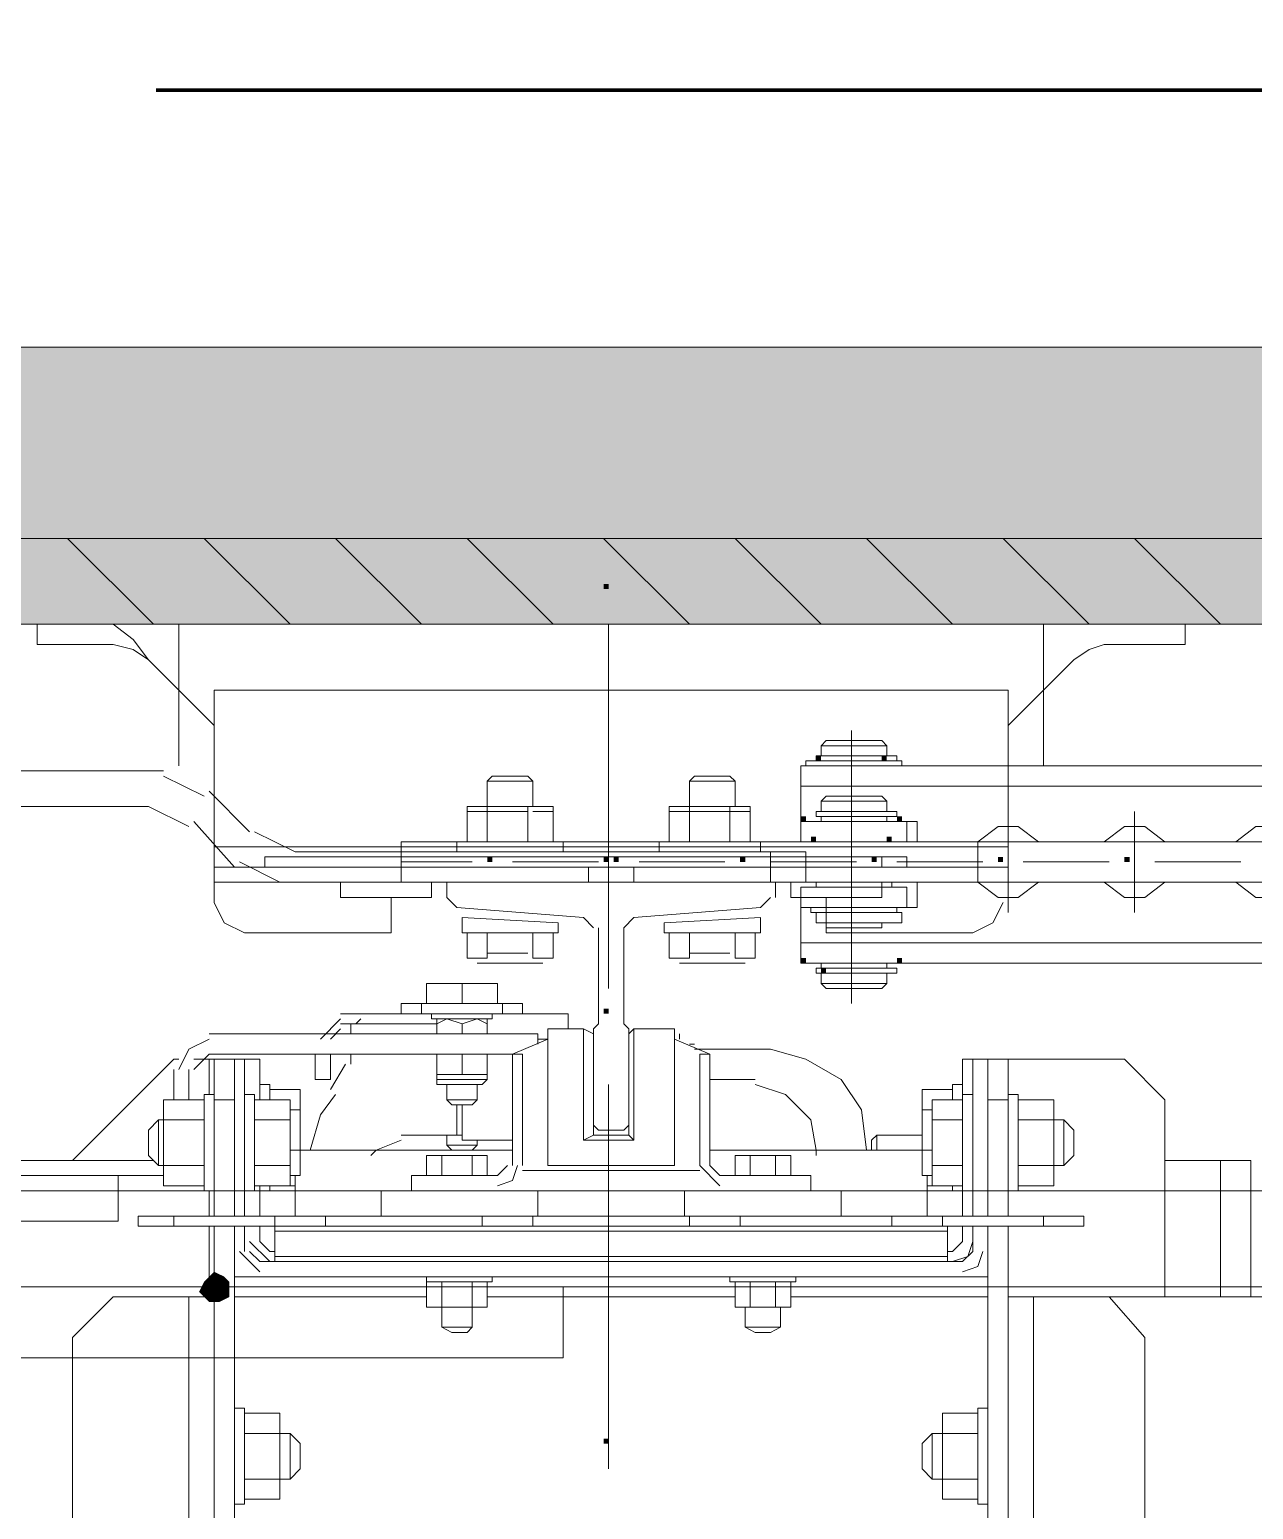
# Model space of a CAD drawing. Header units: metres. Extents: x -223175 to -223082, y -66 to 73.
# Drawn here: x -223169.56 to -223169.2507, y 33.6865 to 34.0604 of the extents above; entities that cross this region are included whole.
import ezdxf

# ---------------------------------------------------------------- set-up
doc = ezdxf.new("R2010")
doc.units = ezdxf.units.M
doc.header["$MEASUREMENT"] = 0
doc.linetypes.add('Strichlinie', pattern=[0.564444, 0.282222, -0.282222])
for name, color, linetype in [('cs-brandschutz.cs', 7, 'Continuous'), ('cs-lift.cs', 7, 'Continuous'), ('cs-wand tr.cs', 7, 'Continuous')]:
    doc.layers.add(name, color=color, linetype=linetype)

# ---------------------------------------------------------------- blocks, each defined once
blk = doc.blocks.new('Wand_252', base_point=(-14435.94126, 223168.30886))
at = {"layer": 'cs-wand tr.cs', "linetype": 'Continuous', "lineweight": 0, "true_color": 0x83bf46}
blk.add_hatch(color=83, dxfattribs=at).paths.add_polyline_path([(-14435.87126, 223168.50886), (-14435.87126, 223170.58781), (-14435.94126, 223170.51781), (-14435.94126, 223168.50886)])
at = {"layer": 'cs-wand tr.cs', "color": 7, "linetype": 'Continuous', "lineweight": 13}
blk.add_line((-14435.87126, 223170.58781), (-14435.87126, 223168.50886), dxfattribs=at)
at = {"layer": 'cs-wand tr.cs', "color": 7, "linetype": 'Continuous', "lineweight": 13, "flags": 128}
blk.add_lwpolyline([(-14435.94126, 223170.51781), (-14435.94126, 223168.50886)], dxfattribs=at)

msp = doc.modelspace()

# ---------------------------------------------------------------- hatches: boundary and pattern name
at = {"layer": 'cs-lift.cs', "linetype": 'Continuous', "lineweight": 0, "true_color": 0x000000}
for points in [[(-223169.41365, 33.91909), (-223169.41365, 33.92037), (-223169.41493, 33.92037), (-223169.41493, 33.91909)], [(-223169.35998, 33.87565), (-223169.35998, 33.87692), (-223169.36126, 33.87692), (-223169.36126, 33.87565)], [(-223169.34336, 33.87565), (-223169.34336, 33.87692), (-223169.34464, 33.87692), (-223169.34464, 33.87565)], [(-223169.36382, 33.86031), (-223169.36382, 33.86159), (-223169.36509, 33.86159), (-223169.36509, 33.86031)], [(-223169.33953, 33.86031), (-223169.33953, 33.86159), (-223169.34081, 33.86159), (-223169.34081, 33.86031)], [(-223169.36125, 33.85519), (-223169.36125, 33.85647), (-223169.36253, 33.85647), (-223169.36253, 33.85519)], [(-223169.34209, 33.85519), (-223169.34209, 33.85647), (-223169.34336, 33.85647), (-223169.34336, 33.85519)], [(-223169.44305, 33.85009), (-223169.44305, 33.85137), (-223169.44433, 33.85137), (-223169.44433, 33.85009)], [(-223169.41365, 33.85009), (-223169.41365, 33.85137), (-223169.41493, 33.85137), (-223169.41493, 33.85009)], [(-223169.4111, 33.85009), (-223169.4111, 33.85137), (-223169.41238, 33.85137), (-223169.41238, 33.85009)], [(-223169.37915, 33.85009), (-223169.37915, 33.85137), (-223169.38043, 33.85137), (-223169.38043, 33.85009)], [(-223169.34592, 33.85009), (-223169.34592, 33.85137), (-223169.3472, 33.85137), (-223169.3472, 33.85009)], [(-223169.31397, 33.85009), (-223169.31397, 33.85137), (-223169.31525, 33.85137), (-223169.31525, 33.85009)], [(-223169.28202, 33.85009), (-223169.28202, 33.85137), (-223169.2833, 33.85137), (-223169.2833, 33.85009)], [(-223169.36382, 33.82453), (-223169.36382, 33.82581), (-223169.36509, 33.82581), (-223169.36509, 33.82453)], [(-223169.33953, 33.82453), (-223169.33953, 33.82581), (-223169.34081, 33.82581), (-223169.34081, 33.82453)], [(-223169.3587, 33.82197), (-223169.3587, 33.82325), (-223169.35998, 33.82325), (-223169.35998, 33.82197)], [(-223169.41365, 33.81175), (-223169.41365, 33.81303), (-223169.41493, 33.81303), (-223169.41493, 33.81175)], [(-223169.51334, 33.74657), (-223169.51589, 33.74401), (-223169.51334, 33.74273)], [(-223169.51078, 33.7453), (-223169.51334, 33.74657), (-223169.51334, 33.74273)], [(-223169.5095, 33.74401), (-223169.51078, 33.7453), (-223169.51334, 33.74273)], [(-223169.51589, 33.74401), (-223169.51717, 33.74146), (-223169.51334, 33.74273)], [(-223169.51717, 33.74146), (-223169.51461, 33.73891), (-223169.51334, 33.74273)], [(-223169.51461, 33.73891), (-223169.51205, 33.73891), (-223169.51334, 33.74273)], [(-223169.5095, 33.74018), (-223169.5095, 33.74401), (-223169.51334, 33.74273)], [(-223169.51205, 33.73891), (-223169.5095, 33.74018), (-223169.51334, 33.74273)], [(-223169.41365, 33.70312), (-223169.41365, 33.7044), (-223169.41493, 33.7044), (-223169.41493, 33.70312)]]:
    msp.add_hatch(color=18, dxfattribs=at).paths.add_polyline_path(points)

# ---------------------------------------------------------------- linework, layer by layer
at = {"layer": 'cs-brandschutz.cs', "color": 242, "linetype": 'Strichlinie', "lineweight": 70, "true_color": 0xcc0033, "flags": 128}
msp.add_lwpolyline([(-223161.72501, 32.30826), (-223161.72501, 37.31855), (-223167.37208, 37.31855), (-223167.37208, 34.04515), (-223170.65281, 34.04515), (-223170.65281, 32.17515), (-223166.83187, 32.17515), (-223166.83187, 32.76031), (-223163.50265, 32.75921), (-223163.50265, 32.30826)], close=True, dxfattribs=at)
at = {"layer": 'cs-lift.cs', "color": 7, "linetype": 'Continuous', "lineweight": 0, "flags": 128}
for points in [[(-223169.0456, 33.91015), (-223169.0456, 33.93187), (-223170.34528, 33.93187), (-223170.34528, 33.91015)], [(-223169.28075, 33.83731), (-223169.28075, 33.86287)], [(-223169.36382, 33.86031), (-223169.33953, 33.86031)], [(-223169.33953, 33.82453), (-223169.36382, 33.82453)], [(-223169.46094, 33.81175), (-223169.46094, 33.8143), (-223169.46605, 33.8143), (-223169.46605, 33.81175)], [(-223169.44432, 33.79641), (-223169.4571, 33.79641)], [(-223169.52356, 33.75808), (-223169.52356, 33.76063), (-223169.53251, 33.76063), (-223169.53251, 33.75808)], [(-223169.29353, 33.75808), (-223169.29353, 33.76063), (-223169.30375, 33.76063), (-223169.30375, 33.75808)], [(-223169.51334, 33.72484), (-223169.60024, 33.72484), (-223169.60024, 33.74273), (-223169.42515, 33.74273), (-223169.42515, 33.72484)]]:
    msp.add_lwpolyline(points, close=True, dxfattribs=at)
for points in [[(-223169.52867, 33.91015), (-223169.55039, 33.93187)], [(-223169.49417, 33.91015), (-223169.51589, 33.93187)], [(-223169.46094, 33.91015), (-223169.48266, 33.93187)], [(-223169.42771, 33.91015), (-223169.44944, 33.93187)], [(-223169.3932, 33.91015), (-223169.41493, 33.93187)], [(-223169.35998, 33.91015), (-223169.3817, 33.93187)], [(-223169.32675, 33.91015), (-223169.34848, 33.93187)], [(-223169.29225, 33.91015), (-223169.31397, 33.93187)], [(-223169.25902, 33.91015), (-223169.28075, 33.93187)], [(-223169.3127, 33.91015), (-223169.55807, 33.91015)], [(-223169.55807, 33.91015), (-223169.55807, 33.90504)], [(-223169.52995, 33.90121), (-223169.53378, 33.90631), (-223169.5389, 33.91015)], [(-223169.52228, 33.87436), (-223169.52228, 33.91015)], [(-223169.51334, 33.91015), (-223169.3127, 33.91015)], [(-223169.41365, 33.84497), (-223169.41365, 33.91015)], [(-223169.3127, 33.91015), (-223169.26797, 33.91015)], [(-223169.30375, 33.87436), (-223169.30375, 33.91015)], [(-223169.26797, 33.91015), (-223169.26797, 33.90504)], [(-223169.55807, 33.90504), (-223169.5389, 33.90504)], [(-223169.52995, 33.90121), (-223169.53378, 33.90376), (-223169.5389, 33.90504)], [(-223169.29608, 33.90121), (-223169.29225, 33.90376), (-223169.28841, 33.90504)], [(-223169.28841, 33.90504), (-223169.26797, 33.90504)], [(-223169.52995, 33.90121), (-223169.51334, 33.88459)], [(-223169.41365, 33.82964), (-223169.41365, 33.90121)], [(-223169.29608, 33.90121), (-223169.3127, 33.88459)], [(-223169.51334, 33.89353), (-223169.51334, 33.83986)], [(-223169.3127, 33.89353), (-223169.51334, 33.89353)], [(-223169.3127, 33.83986), (-223169.3127, 33.89353)], [(-223169.41365, 33.88075), (-223169.41365, 33.85519)], [(-223169.35998, 33.87692), (-223169.35998, 33.87948), (-223169.3587, 33.88075)], [(-223169.34465, 33.88075), (-223169.3587, 33.88075)], [(-223169.35231, 33.88331), (-223169.35231, 33.8143)], [(-223169.34336, 33.87692), (-223169.34336, 33.87948), (-223169.34465, 33.88075)], [(-223169.36125, 33.87692), (-223169.34081, 33.87692)], [(-223169.36125, 33.87692), (-223169.36125, 33.87565)], [(-223169.35998, 33.87948), (-223169.34336, 33.87948)], [(-223169.35998, 33.87692), (-223169.3587, 33.87692)], [(-223169.3587, 33.87692), (-223169.34465, 33.87692)], [(-223169.34336, 33.87692), (-223169.34465, 33.87692)], [(-223169.34081, 33.87692), (-223169.34081, 33.87565)], [(-223169.79832, 33.87309), (-223169.52612, 33.87309)], [(-223169.09544, 33.87436), (-223169.36509, 33.87436)], [(-223169.36509, 33.86031), (-223169.36509, 33.87436)], [(-223169.36382, 33.87565), (-223169.33953, 33.87565)], [(-223169.36382, 33.87436), (-223169.36382, 33.87565)], [(-223169.33953, 33.87436), (-223169.36382, 33.87436)], [(-223169.36125, 33.87565), (-223169.34081, 33.87565)], [(-223169.35998, 33.87565), (-223169.34336, 33.87565)], [(-223169.33953, 33.87565), (-223169.33953, 33.87436)], [(-223169.51589, 33.8667), (-223169.52612, 33.87181)], [(-223169.44432, 33.86414), (-223169.44432, 33.87053), (-223169.44305, 33.87181)], [(-223169.44432, 33.87053), (-223169.43282, 33.87053)], [(-223169.44305, 33.87181), (-223169.4341, 33.87181)], [(-223169.43282, 33.86414), (-223169.43282, 33.87053), (-223169.4341, 33.87181)], [(-223169.3932, 33.86414), (-223169.3932, 33.87053), (-223169.39193, 33.87181)], [(-223169.3817, 33.87053), (-223169.3932, 33.87053)], [(-223169.38299, 33.87181), (-223169.39193, 33.87181)], [(-223169.3817, 33.86414), (-223169.3817, 33.87053), (-223169.38299, 33.87181)], [(-223169.09544, 33.86926), (-223169.36509, 33.86926)], [(-223169.51461, 33.86797), (-223169.50439, 33.85775)], [(-223169.3587, 33.8667), (-223169.35998, 33.86542), (-223169.35998, 33.86287)], [(-223169.35998, 33.86542), (-223169.34336, 33.86542)], [(-223169.34465, 33.8667), (-223169.3587, 33.8667)], [(-223169.34465, 33.8667), (-223169.34336, 33.86542), (-223169.34336, 33.86287)], [(-223169.79832, 33.86414), (-223169.52995, 33.86414)], [(-223169.51973, 33.85903), (-223169.52995, 33.86414)], [(-223169.44944, 33.86414), (-223169.44944, 33.85519)], [(-223169.44816, 33.86414), (-223169.44944, 33.86414)], [(-223169.44432, 33.86287), (-223169.44944, 33.86287)], [(-223169.44816, 33.86414), (-223169.42899, 33.86414)], [(-223169.44432, 33.86414), (-223169.44432, 33.85519)], [(-223169.4341, 33.86287), (-223169.44432, 33.86287)], [(-223169.4341, 33.86414), (-223169.4341, 33.85519)], [(-223169.42771, 33.86287), (-223169.43282, 33.86287)], [(-223169.42899, 33.86414), (-223169.42771, 33.86414)], [(-223169.42771, 33.86414), (-223169.42771, 33.85519), (-223169.42515, 33.85519), (-223169.42515, 33.85264)], [(-223169.39832, 33.86414), (-223169.39832, 33.85519)], [(-223169.39704, 33.86414), (-223169.39832, 33.86414)], [(-223169.3932, 33.86287), (-223169.39832, 33.86287)], [(-223169.39704, 33.86414), (-223169.37787, 33.86414)], [(-223169.3932, 33.86414), (-223169.3932, 33.85519)], [(-223169.38299, 33.86287), (-223169.3932, 33.86287)], [(-223169.38299, 33.86414), (-223169.38299, 33.85519)], [(-223169.37787, 33.86287), (-223169.38299, 33.86287)], [(-223169.37787, 33.86414), (-223169.37787, 33.85519), (-223169.37531, 33.85519), (-223169.37531, 33.85264)], [(-223169.36125, 33.86287), (-223169.34081, 33.86287)], [(-223169.36125, 33.86287), (-223169.36125, 33.86158)], [(-223169.36125, 33.86158), (-223169.34081, 33.86158)], [(-223169.3587, 33.86287), (-223169.35998, 33.86287)], [(-223169.35998, 33.86158), (-223169.34336, 33.86158)], [(-223169.35998, 33.86158), (-223169.35998, 33.86031)], [(-223169.3587, 33.86287), (-223169.34465, 33.86287)], [(-223169.34465, 33.86287), (-223169.34336, 33.86287)], [(-223169.34336, 33.86158), (-223169.34336, 33.86031)], [(-223169.34081, 33.86287), (-223169.34081, 33.86158)], [(-223169.3127, 33.83731), (-223169.3127, 33.86287)], [(-223169.51844, 33.86031), (-223169.50822, 33.8488)], [(-223169.50311, 33.85775), (-223169.49288, 33.85264)], [(-223169.36509, 33.86031), (-223169.36509, 33.85519)], [(-223169.3357, 33.86031), (-223169.36509, 33.86031), (-223169.33826, 33.86031)], [(-223169.33826, 33.86031), (-223169.33826, 33.85519)], [(-223169.3357, 33.86031), (-223169.3357, 33.85648)], [(-223169.30502, 33.85519), (-223169.31014, 33.85903), (-223169.31525, 33.85903), (-223169.32036, 33.85519)], [(-223169.27308, 33.85519), (-223169.27819, 33.85903), (-223169.2833, 33.85903), (-223169.28841, 33.85519)], [(-223169.23985, 33.85519), (-223169.24497, 33.85903), (-223169.25007, 33.85903), (-223169.25519, 33.85519)], [(-223169.51334, 33.85392), (-223169.3127, 33.85392)], [(-223169.09927, 33.85519), (-223169.46605, 33.85519)], [(-223169.09927, 33.84497), (-223169.46605, 33.84497), (-223169.46605, 33.85519)], [(-223169.45199, 33.85519), (-223169.42515, 33.85519)], [(-223169.45199, 33.85264), (-223169.45199, 33.85519), (-223169.44944, 33.85519)], [(-223169.44432, 33.85519), (-223169.44944, 33.85519)], [(-223169.4341, 33.85392), (-223169.44432, 33.85392)], [(-223169.42771, 33.85519), (-223169.43282, 33.85519)], [(-223169.40087, 33.85519), (-223169.37531, 33.85519)], [(-223169.40087, 33.85264), (-223169.40087, 33.85519), (-223169.39832, 33.85519)], [(-223169.3932, 33.85519), (-223169.39832, 33.85519)], [(-223169.38299, 33.85392), (-223169.3932, 33.85392)], [(-223169.37787, 33.85519), (-223169.38299, 33.85519)], [(-223169.25263, 33.85519), (-223169.36509, 33.85519)], [(-223169.33826, 33.85519), (-223169.36509, 33.85519)], [(-223169.3357, 33.85519), (-223169.36125, 33.85519)], [(-223169.3357, 33.85648), (-223169.3357, 33.85519)], [(-223169.32036, 33.85519), (-223169.32036, 33.84497)], [(-223169.50695, 33.85009), (-223169.49672, 33.84497)], [(-223169.33826, 33.85136), (-223169.50056, 33.85136)], [(-223169.50056, 33.85136), (-223169.50056, 33.8488)], [(-223169.49288, 33.85264), (-223169.36382, 33.85264)], [(-223169.44816, 33.85009), (-223169.46605, 33.85009)], [(-223169.45199, 33.85264), (-223169.42515, 33.85264)], [(-223169.41621, 33.85009), (-223169.43793, 33.85009)], [(-223169.38426, 33.85009), (-223169.40598, 33.85009)], [(-223169.40087, 33.85264), (-223169.37531, 33.85264)], [(-223169.37276, 33.84497), (-223169.37276, 33.85264)], [(-223169.35104, 33.85009), (-223169.37276, 33.85009)], [(-223169.36382, 33.84497), (-223169.36382, 33.85264)], [(-223169.34465, 33.85136), (-223169.34465, 33.8488)], [(-223169.31909, 33.85009), (-223169.34081, 33.85009)], [(-223169.33826, 33.85136), (-223169.33826, 33.8488)], [(-223169.28714, 33.85009), (-223169.30886, 33.85009)], [(-223169.25391, 33.85009), (-223169.27563, 33.85009)], [(-223169.3127, 33.8488), (-223169.51334, 33.8488)], [(-223169.41876, 33.8488), (-223169.41876, 33.84497)], [(-223169.41365, 33.8488), (-223169.41365, 33.84497)], [(-223169.40726, 33.8488), (-223169.40726, 33.84497)], [(-223169.3127, 33.84497), (-223169.51334, 33.84497)], [(-223169.49672, 33.84497), (-223169.36382, 33.84497)], [(-223169.48139, 33.84497), (-223169.48139, 33.84114)], [(-223169.45838, 33.84497), (-223169.45838, 33.84114)], [(-223169.41365, 33.84497), (-223169.4571, 33.84497)], [(-223169.45455, 33.84497), (-223169.45455, 33.84114)], [(-223169.45455, 33.84497), (-223169.37148, 33.84497), (-223169.37148, 33.84114)], [(-223169.41365, 33.84497), (-223169.36892, 33.84497)], [(-223169.41365, 33.8437), (-223169.41365, 33.81814)], [(-223169.36764, 33.84497), (-223169.36764, 33.84114)], [(-223169.33826, 33.8437), (-223169.36509, 33.8437)], [(-223169.36509, 33.8437), (-223169.36509, 33.83858)], [(-223169.36125, 33.84497), (-223169.3357, 33.84497)], [(-223169.36125, 33.84497), (-223169.36125, 33.8437)], [(-223169.34465, 33.84497), (-223169.34465, 33.84114)], [(-223169.34209, 33.8437), (-223169.34209, 33.84497)], [(-223169.33826, 33.8437), (-223169.33826, 33.83858)], [(-223169.3357, 33.84497), (-223169.3357, 33.8437)], [(-223169.3357, 33.8437), (-223169.3357, 33.83858)], [(-223169.32036, 33.84497), (-223169.31525, 33.84114), (-223169.31014, 33.84114), (-223169.30502, 33.84497)], [(-223169.28841, 33.84497), (-223169.2833, 33.84114), (-223169.27819, 33.84114), (-223169.27308, 33.84497)], [(-223169.25519, 33.84497), (-223169.25007, 33.84114), (-223169.24497, 33.84114), (-223169.23985, 33.84497)], [(-223169.51334, 33.83986), (-223169.51078, 33.83475), (-223169.50566, 33.83219)], [(-223169.45838, 33.84114), (-223169.48139, 33.84114)], [(-223169.46861, 33.83219), (-223169.46861, 33.84114)], [(-223169.45455, 33.84114), (-223169.45199, 33.83858)], [(-223169.37531, 33.83858), (-223169.37276, 33.84114)], [(-223169.36764, 33.84114), (-223169.34465, 33.84114)], [(-223169.3587, 33.83219), (-223169.3587, 33.84114)], [(-223169.32164, 33.83219), (-223169.31653, 33.83475), (-223169.31397, 33.83986)], [(-223169.45199, 33.83858), (-223169.42004, 33.83603)], [(-223169.42643, 33.83475), (-223169.45071, 33.83603)], [(-223169.45071, 33.83219), (-223169.45071, 33.83603)], [(-223169.41749, 33.83347), (-223169.42004, 33.83603)], [(-223169.40726, 33.83603), (-223169.40982, 33.83347)], [(-223169.40726, 33.83603), (-223169.37531, 33.83858)], [(-223169.39959, 33.83475), (-223169.37531, 33.83603)], [(-223169.37531, 33.83219), (-223169.37531, 33.83603)], [(-223169.33826, 33.83858), (-223169.36509, 33.83858)], [(-223169.36509, 33.82453), (-223169.36509, 33.83858)], [(-223169.36509, 33.83858), (-223169.36253, 33.83858)], [(-223169.36125, 33.83731), (-223169.36253, 33.83731), (-223169.36253, 33.83858)], [(-223169.36125, 33.83731), (-223169.33953, 33.83731)], [(-223169.36125, 33.83731), (-223169.36125, 33.83475)], [(-223169.3587, 33.83347), (-223169.3587, 33.83731)], [(-223169.3357, 33.83858), (-223169.34081, 33.83858)], [(-223169.34081, 33.83731), (-223169.34081, 33.83858)], [(-223169.33953, 33.83731), (-223169.33953, 33.83475)], [(-223169.46861, 33.83219), (-223169.50566, 33.83219)], [(-223169.42643, 33.83219), (-223169.45071, 33.83219)], [(-223169.42771, 33.83219), (-223169.44944, 33.83219), (-223169.44944, 33.8258)], [(-223169.44432, 33.83219), (-223169.44432, 33.8258)], [(-223169.44432, 33.83219), (-223169.43282, 33.83219)], [(-223169.43282, 33.83219), (-223169.43282, 33.8258)], [(-223169.42771, 33.83219), (-223169.42771, 33.8258)], [(-223169.42643, 33.83219), (-223169.42643, 33.83475)], [(-223169.41621, 33.83347), (-223169.41621, 33.80919)], [(-223169.40854, 33.80791), (-223169.40982, 33.80919), (-223169.40982, 33.83347)], [(-223169.39959, 33.83219), (-223169.39959, 33.83475)], [(-223169.39959, 33.83219), (-223169.37531, 33.83219)], [(-223169.3766, 33.83219), (-223169.39832, 33.83219)], [(-223169.39832, 33.83219), (-223169.39832, 33.8258)], [(-223169.3817, 33.83219), (-223169.3932, 33.83219)], [(-223169.3932, 33.83219), (-223169.3932, 33.8258)], [(-223169.3817, 33.83219), (-223169.3817, 33.8258)], [(-223169.3766, 33.8258), (-223169.3766, 33.83219)], [(-223169.36125, 33.83475), (-223169.33953, 33.83475)], [(-223169.3587, 33.83347), (-223169.34465, 33.83347)], [(-223169.32164, 33.83219), (-223169.3587, 33.83219)], [(-223169.34465, 33.83347), (-223169.34465, 33.83475)], [(-223169.09544, 33.82964), (-223169.36509, 33.82964)], [(-223169.44944, 33.8258), (-223169.44432, 33.8258)], [(-223169.44688, 33.82453), (-223169.43027, 33.82453)], [(-223169.44432, 33.82708), (-223169.4341, 33.82708)], [(-223169.43282, 33.8258), (-223169.42771, 33.8258)], [(-223169.39832, 33.8258), (-223169.3932, 33.8258)], [(-223169.37915, 33.82453), (-223169.39577, 33.82453)], [(-223169.3932, 33.82708), (-223169.38299, 33.82708)], [(-223169.3817, 33.8258), (-223169.3766, 33.8258)], [(-223169.09544, 33.82453), (-223169.36509, 33.82453)], [(-223169.35998, 33.82453), (-223169.35998, 33.82325)], [(-223169.34336, 33.82453), (-223169.34336, 33.82325)], [(-223169.36125, 33.82325), (-223169.34081, 33.82325)], [(-223169.36125, 33.82325), (-223169.36125, 33.82197)], [(-223169.36125, 33.82197), (-223169.34081, 33.82197)], [(-223169.35998, 33.82325), (-223169.34336, 33.82325)], [(-223169.35998, 33.81941), (-223169.34336, 33.81941), (-223169.34336, 33.82197)], [(-223169.35998, 33.81941), (-223169.35998, 33.82197), (-223169.3587, 33.82197)], [(-223169.3587, 33.82197), (-223169.34465, 33.82197)], [(-223169.34336, 33.82197), (-223169.34465, 33.82197)], [(-223169.34081, 33.82325), (-223169.34081, 33.82197)], [(-223169.45966, 33.8143), (-223169.45966, 33.81941), (-223169.45071, 33.81941), (-223169.45071, 33.8143)], [(-223169.45966, 33.81558), (-223169.45966, 33.81686)], [(-223169.45071, 33.81941), (-223169.44177, 33.81941), (-223169.44177, 33.8143)], [(-223169.44177, 33.81558), (-223169.44177, 33.81686)], [(-223169.35998, 33.81941), (-223169.3587, 33.81814)], [(-223169.34465, 33.81814), (-223169.3587, 33.81814)], [(-223169.34465, 33.81814), (-223169.34336, 33.81941)], [(-223169.46094, 33.8143), (-223169.44049, 33.8143), (-223169.44049, 33.81175), (-223169.46094, 33.81175)], [(-223169.44049, 33.8143), (-223169.43538, 33.8143), (-223169.43538, 33.81175), (-223169.44049, 33.81175)], [(-223169.48139, 33.81047), (-223169.4865, 33.80536)], [(-223169.46605, 33.81175), (-223169.48139, 33.81175)], [(-223169.48139, 33.80919), (-223169.4571, 33.80919)], [(-223169.47883, 33.80663), (-223169.47883, 33.80919)], [(-223169.47627, 33.81047), (-223169.47755, 33.80919)], [(-223169.47627, 33.81175), (-223169.45838, 33.81175)], [(-223169.45838, 33.81175), (-223169.45838, 33.81047), (-223169.44305, 33.81047)], [(-223169.4571, 33.81047), (-223169.4571, 33.80919)], [(-223169.4571, 33.80663), (-223169.4571, 33.80919), (-223169.45455, 33.81047), (-223169.45071, 33.80919), (-223169.45071, 33.80663)], [(-223169.45071, 33.80919), (-223169.44688, 33.81047), (-223169.44432, 33.80919), (-223169.44432, 33.80663)], [(-223169.44432, 33.80919), (-223169.44432, 33.81047)], [(-223169.44305, 33.81047), (-223169.44305, 33.81175)], [(-223169.42388, 33.80791), (-223169.42388, 33.81175), (-223169.43538, 33.81175)], [(-223169.41621, 33.80919), (-223169.41749, 33.80791)], [(-223169.51461, 33.80536), (-223169.51973, 33.8028), (-223169.52228, 33.79769)], [(-223169.43154, 33.80408), (-223169.43154, 33.80663), (-223169.51461, 33.80663)], [(-223169.48139, 33.80791), (-223169.48394, 33.80536)], [(-223169.4571, 33.80663), (-223169.44432, 33.80663)], [(-223169.42899, 33.80536), (-223169.43793, 33.80152)], [(-223169.42899, 33.80536), (-223169.43154, 33.80536)], [(-223169.39704, 33.80791), (-223169.39704, 33.77341), (-223169.42899, 33.77341), (-223169.42899, 33.80791)], [(-223169.41749, 33.80663), (-223169.42004, 33.80791), (-223169.42899, 33.80791)], [(-223169.42004, 33.80791), (-223169.42004, 33.7798), (-223169.40726, 33.7798), (-223169.40726, 33.80791)], [(-223169.41749, 33.80663), (-223169.41749, 33.78107), (-223169.42004, 33.7798)], [(-223169.40982, 33.78235), (-223169.41621, 33.78235), (-223169.41749, 33.78363), (-223169.41749, 33.80791)], [(-223169.40854, 33.80791), (-223169.40854, 33.78363), (-223169.40982, 33.78235)], [(-223169.40854, 33.80663), (-223169.40726, 33.80791)], [(-223169.40726, 33.7798), (-223169.40854, 33.78107), (-223169.40854, 33.80663)], [(-223169.39704, 33.80791), (-223169.40726, 33.80791)], [(-223169.38809, 33.80152), (-223169.39704, 33.80536)], [(-223169.39577, 33.80663), (-223169.39577, 33.80536)], [(-223169.51461, 33.80152), (-223169.51844, 33.79769)], [(-223169.51461, 33.80152), (-223169.43666, 33.80152)], [(-223169.48394, 33.80152), (-223169.48394, 33.79513), (-223169.48778, 33.79513), (-223169.48778, 33.80152)], [(-223169.47883, 33.79897), (-223169.47883, 33.80152)], [(-223169.45071, 33.79641), (-223169.4571, 33.79641), (-223169.4571, 33.80152)], [(-223169.45071, 33.80152), (-223169.4571, 33.80152)], [(-223169.4571, 33.80152), (-223169.44432, 33.80152)], [(-223169.44432, 33.79641), (-223169.45071, 33.79641), (-223169.45071, 33.80152)], [(-223169.44432, 33.80152), (-223169.45071, 33.80152)], [(-223169.44432, 33.79641), (-223169.44432, 33.80152)], [(-223169.43793, 33.77341), (-223169.43793, 33.80152), (-223169.43538, 33.80152), (-223169.43538, 33.77341)], [(-223169.3932, 33.80408), (-223169.39193, 33.80408)], [(-223169.39193, 33.8028), (-223169.37276, 33.8028)], [(-223169.39065, 33.77341), (-223169.39065, 33.80152), (-223169.38809, 33.80152), (-223169.38809, 33.77341)], [(-223169.34848, 33.77724), (-223169.34975, 33.78746), (-223169.35487, 33.79513), (-223169.36382, 33.80024), (-223169.37276, 33.8028)], [(-223169.52356, 33.80024), (-223169.54912, 33.77468)], [(-223169.52356, 33.80024), (-223169.52228, 33.80024)], [(-223169.52356, 33.79769), (-223169.52356, 33.79002)], [(-223169.51973, 33.79002), (-223169.51973, 33.79769)], [(-223169.51844, 33.80024), (-223169.51461, 33.80024)], [(-223169.51461, 33.80024), (-223169.51334, 33.80024)], [(-223169.51461, 33.7913), (-223169.51461, 33.80024)], [(-223169.51334, 33.76063), (-223169.51334, 33.80024), (-223169.50822, 33.80024)], [(-223169.50822, 33.80024), (-223169.50566, 33.80024)], [(-223169.50822, 33.76063), (-223169.50822, 33.80024)], [(-223169.50822, 33.80024), (-223169.50822, 33.76063)], [(-223169.50566, 33.80024), (-223169.50566, 33.76063)], [(-223169.50183, 33.79002), (-223169.50183, 33.80024), (-223169.50566, 33.80024)], [(-223169.48394, 33.79258), (-223169.48011, 33.79897)], [(-223169.32419, 33.80024), (-223169.32419, 33.79002)], [(-223169.32164, 33.80024), (-223169.32419, 33.80024)], [(-223169.32164, 33.80024), (-223169.3178, 33.80024)], [(-223169.32164, 33.76063), (-223169.32164, 33.80024)], [(-223169.3178, 33.80024), (-223169.3178, 33.76063)], [(-223169.3178, 33.76063), (-223169.3178, 33.80024), (-223169.3127, 33.80024)], [(-223169.3127, 33.80024), (-223169.3127, 33.7913)], [(-223169.3127, 33.80024), (-223169.2833, 33.80024)], [(-223169.3127, 33.80024), (-223169.3127, 33.76063)], [(-223169.27308, 33.74018), (-223169.27308, 33.79002), (-223169.2833, 33.80024)], [(-223169.4571, 33.79641), (-223169.4571, 33.79513)], [(-223169.4571, 33.79513), (-223169.4571, 33.79385)], [(-223169.4571, 33.79513), (-223169.44432, 33.79513)], [(-223169.44432, 33.79513), (-223169.4456, 33.79385)], [(-223169.44432, 33.79641), (-223169.44432, 33.79513)], [(-223169.38554, 33.79513), (-223169.38809, 33.79513)], [(-223169.3766, 33.79513), (-223169.38554, 33.79513)], [(-223169.51334, 33.7913), (-223169.51589, 33.7913)], [(-223169.51334, 33.76702), (-223169.51589, 33.76702), (-223169.51589, 33.7913)], [(-223169.50566, 33.7913), (-223169.50311, 33.7913)], [(-223169.50311, 33.76702), (-223169.50311, 33.7913)], [(-223169.50183, 33.79385), (-223169.49927, 33.79385)], [(-223169.49927, 33.79002), (-223169.49927, 33.79385)], [(-223169.49927, 33.79258), (-223169.49161, 33.79258), (-223169.49161, 33.78746), (-223169.49417, 33.78746)], [(-223169.48266, 33.7913), (-223169.4865, 33.78619)], [(-223169.4571, 33.79385), (-223169.45583, 33.79385)], [(-223169.4456, 33.79385), (-223169.45583, 33.79385)], [(-223169.45455, 33.79002), (-223169.45455, 33.79385)], [(-223169.44816, 33.78874), (-223169.44688, 33.79002), (-223169.44688, 33.79385)], [(-223169.41365, 33.72229), (-223169.41365, 33.79385)], [(-223169.36125, 33.77724), (-223169.36253, 33.78491), (-223169.36892, 33.7913), (-223169.3766, 33.79385)], [(-223169.32675, 33.79258), (-223169.33442, 33.79258)], [(-223169.33442, 33.79258), (-223169.33442, 33.78746)], [(-223169.32419, 33.79385), (-223169.32675, 33.79385)], [(-223169.32675, 33.79385), (-223169.32675, 33.79002)], [(-223169.32164, 33.7913), (-223169.32419, 33.7913)], [(-223169.32419, 33.7913), (-223169.32419, 33.76702)], [(-223169.3127, 33.7913), (-223169.31014, 33.7913), (-223169.31014, 33.76702)], [(-223169.52612, 33.79002), (-223169.52612, 33.78491), (-223169.51589, 33.78491)], [(-223169.51589, 33.79002), (-223169.52612, 33.79002)], [(-223169.50822, 33.79002), (-223169.51334, 33.79002)], [(-223169.50311, 33.79002), (-223169.49417, 33.79002), (-223169.49417, 33.78491), (-223169.50311, 33.78491)], [(-223169.49161, 33.78746), (-223169.49161, 33.77724), (-223169.49417, 33.77724)], [(-223169.45199, 33.78874), (-223169.45199, 33.78107), (-223169.46605, 33.78107)], [(-223169.45455, 33.79002), (-223169.45327, 33.78874)], [(-223169.45455, 33.79002), (-223169.44688, 33.79002)], [(-223169.44816, 33.78874), (-223169.45327, 33.78874)], [(-223169.43793, 33.7798), (-223169.45071, 33.7798), (-223169.45071, 33.78874)], [(-223169.33442, 33.77724), (-223169.33442, 33.78746), (-223169.33187, 33.78746)], [(-223169.32419, 33.79002), (-223169.33187, 33.79002)], [(-223169.33187, 33.79002), (-223169.33187, 33.78491)], [(-223169.3127, 33.79002), (-223169.3178, 33.79002)], [(-223169.30119, 33.78491), (-223169.30119, 33.79002), (-223169.31014, 33.79002)], [(-223169.52995, 33.78235), (-223169.52739, 33.78491)], [(-223169.52739, 33.78491), (-223169.52612, 33.78491)], [(-223169.52739, 33.77341), (-223169.52739, 33.78491)], [(-223169.52612, 33.78491), (-223169.52612, 33.77341), (-223169.51589, 33.77341)], [(-223169.49417, 33.78491), (-223169.49417, 33.77341), (-223169.50311, 33.77341)], [(-223169.4865, 33.78619), (-223169.48905, 33.77724)], [(-223169.33187, 33.77341), (-223169.33187, 33.78491), (-223169.32419, 33.78491)], [(-223169.30119, 33.77341), (-223169.30119, 33.78491), (-223169.31014, 33.78491)], [(-223169.29863, 33.78491), (-223169.30119, 33.78491)], [(-223169.29608, 33.78235), (-223169.29863, 33.78491)], [(-223169.29863, 33.78491), (-223169.29863, 33.77341)], [(-223169.52995, 33.77596), (-223169.52995, 33.78235)], [(-223169.46605, 33.7798), (-223169.47244, 33.77724)], [(-223169.45455, 33.77852), (-223169.45455, 33.78107)], [(-223169.45199, 33.78107), (-223169.45071, 33.78107)], [(-223169.44688, 33.77852), (-223169.44688, 33.7798)], [(-223169.41749, 33.78107), (-223169.40854, 33.78107)], [(-223169.3472, 33.7798), (-223169.34592, 33.78107), (-223169.33442, 33.78107)], [(-223169.3472, 33.77724), (-223169.3472, 33.7798)], [(-223169.34592, 33.77724), (-223169.34592, 33.78107)], [(-223169.29608, 33.78235), (-223169.29608, 33.77596)], [(-223169.52995, 33.77596), (-223169.52739, 33.77341)], [(-223169.49161, 33.77724), (-223169.43793, 33.77724)], [(-223169.49161, 33.77085), (-223169.49161, 33.77724)], [(-223169.47372, 33.77724), (-223169.48905, 33.77724)], [(-223169.47244, 33.77724), (-223169.47372, 33.77596)], [(-223169.45583, 33.77596), (-223169.45966, 33.77596), (-223169.45966, 33.77085)], [(-223169.44816, 33.77596), (-223169.45583, 33.77596), (-223169.45583, 33.77085)], [(-223169.45455, 33.77852), (-223169.45327, 33.77724), (-223169.44816, 33.77724)], [(-223169.44688, 33.77852), (-223169.45455, 33.77852)], [(-223169.44688, 33.77852), (-223169.44816, 33.77724)], [(-223169.44432, 33.77596), (-223169.44816, 33.77596), (-223169.44816, 33.77085)], [(-223169.44432, 33.77085), (-223169.44432, 33.77596)], [(-223169.38809, 33.77724), (-223169.33442, 33.77724)], [(-223169.37787, 33.77596), (-223169.3817, 33.77596), (-223169.3817, 33.77085)], [(-223169.37148, 33.77596), (-223169.37787, 33.77596), (-223169.37787, 33.77085)], [(-223169.36764, 33.77596), (-223169.37148, 33.77596), (-223169.37148, 33.77085)], [(-223169.36764, 33.77085), (-223169.36764, 33.77596)], [(-223169.36125, 33.77596), (-223169.36125, 33.77724)], [(-223169.34848, 33.77724), (-223169.35998, 33.77724)], [(-223169.33187, 33.77085), (-223169.33442, 33.77085), (-223169.33442, 33.77724), (-223169.33187, 33.77724)], [(-223169.29608, 33.77596), (-223169.29863, 33.77341)], [(-223169.76765, 33.77468), (-223169.52867, 33.77468)], [(-223169.76765, 33.77468), (-223169.52867, 33.77468)], [(-223169.52739, 33.77341), (-223169.52612, 33.77341)], [(-223169.52612, 33.77341), (-223169.52612, 33.76829), (-223169.51589, 33.76829)], [(-223169.49417, 33.76829), (-223169.49417, 33.77341)], [(-223169.44177, 33.77085), (-223169.43921, 33.77341)], [(-223169.44177, 33.76829), (-223169.43793, 33.76957), (-223169.43666, 33.77341)], [(-223169.43538, 33.77213), (-223169.39065, 33.77213)], [(-223169.39065, 33.77341), (-223169.38554, 33.76829)], [(-223169.38809, 33.77341), (-223169.38554, 33.77085)], [(-223169.32419, 33.76829), (-223169.33187, 33.76829), (-223169.33187, 33.77341), (-223169.32419, 33.77341)], [(-223169.30119, 33.76829), (-223169.30119, 33.77341), (-223169.31014, 33.77341)], [(-223169.29863, 33.77341), (-223169.30119, 33.77341)], [(-223169.25902, 33.74018), (-223169.25902, 33.77468), (-223169.27308, 33.77468)], [(-223169.25902, 33.77468), (-223169.25136, 33.77468)], [(-223169.25136, 33.77468), (-223169.25136, 33.74018)], [(-223169.76765, 33.77085), (-223169.52739, 33.77085)], [(-223169.76765, 33.77085), (-223169.52739, 33.77085)], [(-223169.53761, 33.75935), (-223169.53761, 33.77085)], [(-223169.52739, 33.77085), (-223169.52612, 33.77085)], [(-223169.50311, 33.76829), (-223169.49417, 33.76829)], [(-223169.50183, 33.76063), (-223169.50183, 33.76829)], [(-223169.49927, 33.76702), (-223169.49927, 33.76829)], [(-223169.49417, 33.77085), (-223169.49161, 33.77085)], [(-223169.49417, 33.76829), (-223169.49288, 33.76829)], [(-223169.49288, 33.76063), (-223169.49288, 33.77085)], [(-223169.44177, 33.76702), (-223169.46349, 33.76702), (-223169.46349, 33.77085), (-223169.44177, 33.77085)], [(-223169.38554, 33.77085), (-223169.36253, 33.77085), (-223169.36253, 33.76702), (-223169.38554, 33.76702)], [(-223169.33314, 33.77085), (-223169.33314, 33.76063)], [(-223169.33187, 33.76829), (-223169.33314, 33.76829)], [(-223169.32675, 33.76829), (-223169.32675, 33.76702)], [(-223169.32419, 33.76829), (-223169.32419, 33.76063)], [(-223169.31014, 33.76829), (-223169.30119, 33.76829)], [(-223168.81301, 33.76702), (-223170.21238, 33.76702)], [(-223169.53761, 33.76702), (-223169.6309, 33.76702)], [(-223169.53761, 33.76702), (-223169.6309, 33.76702)], [(-223169.51461, 33.76063), (-223169.51461, 33.76702)], [(-223169.50566, 33.76702), (-223169.50311, 33.76702)], [(-223169.50183, 33.76702), (-223169.49927, 33.76702)], [(-223169.47116, 33.76063), (-223169.47116, 33.76702)], [(-223169.43154, 33.76063), (-223169.43154, 33.76702), (-223169.47116, 33.76702)], [(-223169.39448, 33.76063), (-223169.39448, 33.76702)], [(-223169.35487, 33.76063), (-223169.35487, 33.76702), (-223169.39448, 33.76702)], [(-223169.32419, 33.76702), (-223169.32675, 33.76702)], [(-223169.32164, 33.76702), (-223169.32419, 33.76702)], [(-223169.3127, 33.76702), (-223169.3127, 33.76063)], [(-223169.3127, 33.76702), (-223169.31014, 33.76702)], [(-223169.498, 33.75808), (-223169.498, 33.76063), (-223169.52356, 33.76063)], [(-223169.48522, 33.76063), (-223169.48522, 33.75808), (-223169.498, 33.75808)], [(-223169.48522, 33.76063), (-223169.498, 33.76063)], [(-223169.4456, 33.75808), (-223169.4456, 33.76063), (-223169.48522, 33.76063)], [(-223169.43282, 33.76063), (-223169.4456, 33.76063)], [(-223169.43282, 33.76063), (-223169.43282, 33.75808), (-223169.3932, 33.75808)], [(-223169.43282, 33.76063), (-223169.3932, 33.76063)], [(-223169.3932, 33.76063), (-223169.3932, 33.75808), (-223169.38042, 33.75808)], [(-223169.38042, 33.76063), (-223169.3932, 33.76063)], [(-223169.38042, 33.76063), (-223169.38042, 33.75808), (-223169.34209, 33.75808)], [(-223169.38042, 33.76063), (-223169.34209, 33.76063)], [(-223169.32931, 33.76063), (-223169.34209, 33.76063), (-223169.34209, 33.75808)], [(-223169.33314, 33.7619), (-223169.33314, 33.76063)], [(-223169.32931, 33.76063), (-223169.32931, 33.75808), (-223169.30375, 33.75808)], [(-223169.32931, 33.76063), (-223169.30375, 33.76063)], [(-223169.70758, 33.74018), (-223169.70758, 33.75935), (-223169.53761, 33.75935)], [(-223169.63602, 33.75935), (-223169.53761, 33.75935)], [(-223169.52356, 33.75808), (-223169.498, 33.75808)], [(-223169.51461, 33.74018), (-223169.51461, 33.75808)], [(-223169.51334, 33.74273), (-223169.51334, 33.75808)], [(-223169.50822, 33.75169), (-223169.50822, 33.75808)], [(-223169.50822, 33.75808), (-223169.50822, 33.55743)], [(-223169.50566, 33.75808), (-223169.50566, 33.75169)], [(-223169.50183, 33.75424), (-223169.50183, 33.75808)], [(-223169.498, 33.74912), (-223169.498, 33.75808)], [(-223169.32803, 33.7504), (-223169.32803, 33.75679), (-223169.498, 33.75679)], [(-223169.48522, 33.75808), (-223169.43282, 33.75808)], [(-223169.34209, 33.75808), (-223169.32931, 33.75808)], [(-223169.32803, 33.75808), (-223169.32803, 33.75679)], [(-223169.32419, 33.75808), (-223169.32419, 33.75424)], [(-223169.32164, 33.75169), (-223169.32164, 33.75808)], [(-223169.3178, 33.75808), (-223169.3178, 33.75169)], [(-223169.3178, 33.74273), (-223169.3178, 33.75808)], [(-223169.3127, 33.75808), (-223169.3127, 33.74018)], [(-223169.3127, 33.75808), (-223169.3127, 33.55743)], [(-223169.50439, 33.75424), (-223169.49927, 33.74912)], [(-223169.50183, 33.75424), (-223169.49927, 33.75169)], [(-223169.32675, 33.75169), (-223169.32419, 33.75424)], [(-223169.32675, 33.74912), (-223169.32292, 33.7504), (-223169.32164, 33.75424)], [(-223169.50822, 33.75169), (-223169.50822, 33.7453)], [(-223169.50695, 33.75169), (-223169.50183, 33.74657)], [(-223169.50439, 33.75169), (-223169.50183, 33.74912)], [(-223169.50183, 33.74912), (-223169.32419, 33.74912)], [(-223169.498, 33.75169), (-223169.49927, 33.75169)], [(-223169.32803, 33.74912), (-223169.32803, 33.7504), (-223169.498, 33.7504)], [(-223169.32675, 33.75169), (-223169.32803, 33.75169)], [(-223169.32419, 33.74912), (-223169.32164, 33.75169)], [(-223169.32419, 33.74657), (-223169.32036, 33.74785), (-223169.31909, 33.75169)], [(-223169.3178, 33.7453), (-223169.3178, 33.75169)], [(-223169.50822, 33.7453), (-223169.50183, 33.7453)], [(-223169.50822, 33.7453), (-223169.50822, 33.74018)], [(-223169.32419, 33.7453), (-223169.50183, 33.7453)], [(-223169.45966, 33.7453), (-223169.45966, 33.74401)], [(-223169.44305, 33.7453), (-223169.44305, 33.74401)], [(-223169.38299, 33.7453), (-223169.38299, 33.74401)], [(-223169.36637, 33.7453), (-223169.36637, 33.74401)], [(-223169.32419, 33.7453), (-223169.3178, 33.7453)], [(-223169.3178, 33.7453), (-223169.3178, 33.74018)], [(-223168.81301, 33.74273), (-223170.21238, 33.74273)], [(-223169.50822, 33.74273), (-223169.51334, 33.74273), (-223169.51334, 33.55743), (-223169.50822, 33.55743)], [(-223169.51334, 33.74273), (-223169.51334, 33.69673)], [(-223169.44305, 33.74401), (-223169.45966, 33.74401), (-223169.45966, 33.73762)], [(-223169.45583, 33.74401), (-223169.45583, 33.73762)], [(-223169.44816, 33.74401), (-223169.44816, 33.73762)], [(-223169.44432, 33.74401), (-223169.44432, 33.73762)], [(-223169.41365, 33.69673), (-223169.41365, 33.74273)], [(-223169.38299, 33.74401), (-223169.36637, 33.74401)], [(-223169.3817, 33.74401), (-223169.3817, 33.73762)], [(-223169.37787, 33.74401), (-223169.37787, 33.73762)], [(-223169.37148, 33.74401), (-223169.37148, 33.73762)], [(-223169.36764, 33.74401), (-223169.36764, 33.73762)], [(-223169.3127, 33.74273), (-223169.3178, 33.74273), (-223169.3178, 33.55743), (-223169.3127, 33.55743)], [(-223169.5389, 33.74018), (-223169.54912, 33.72995), (-223169.54912, 32.65647), (-223169.5389, 32.64625)], [(-223169.5389, 33.74018), (-223169.51334, 33.74018)], [(-223169.51973, 33.74018), (-223169.51973, 32.64625)], [(-223169.45966, 33.74018), (-223169.50822, 33.74018)], [(-223169.3817, 33.74018), (-223169.44432, 33.74018)], [(-223169.3178, 33.74018), (-223169.36764, 33.74018)], [(-223169.3127, 33.74018), (-223169.28714, 33.74018)], [(-223169.30631, 33.74018), (-223169.30631, 32.75232)], [(-223169.27819, 33.72995), (-223169.28714, 33.74018)], [(-223169.28714, 33.74018), (-223169.11333, 33.74018)], [(-223169.45966, 33.73762), (-223169.4571, 33.73762)], [(-223169.45583, 33.73762), (-223169.45966, 33.73762)], [(-223169.4571, 33.73762), (-223169.44432, 33.73762)], [(-223169.45583, 33.73252), (-223169.45583, 33.73762)], [(-223169.4456, 33.73762), (-223169.45583, 33.73762)], [(-223169.44816, 33.73252), (-223169.44816, 33.73762)], [(-223169.44432, 33.73762), (-223169.4456, 33.73762)], [(-223169.3817, 33.73762), (-223169.38042, 33.73762)], [(-223169.37787, 33.73762), (-223169.3817, 33.73762)], [(-223169.38042, 33.73762), (-223169.36764, 33.73762)], [(-223169.37915, 33.73252), (-223169.37915, 33.73762)], [(-223169.36892, 33.73762), (-223169.37787, 33.73762)], [(-223169.37021, 33.73252), (-223169.37021, 33.73762)], [(-223169.36764, 33.73762), (-223169.36892, 33.73762)], [(-223169.45327, 33.73123), (-223169.45583, 33.73252)], [(-223169.44816, 33.73252), (-223169.45583, 33.73252)], [(-223169.44944, 33.73123), (-223169.45327, 33.73123)], [(-223169.44816, 33.73252), (-223169.44944, 33.73123)], [(-223169.3766, 33.73123), (-223169.37915, 33.73252)], [(-223169.37021, 33.73252), (-223169.37915, 33.73252)], [(-223169.37276, 33.73123), (-223169.3766, 33.73123)], [(-223169.37021, 33.73252), (-223169.37276, 33.73123)], [(-223169.27819, 33.72995), (-223169.27819, 32.75743)], [(-223169.50822, 33.71206), (-223169.50566, 33.71206)], [(-223169.50822, 33.68779), (-223169.50566, 33.68779), (-223169.50566, 33.71206)], [(-223169.3178, 33.71206), (-223169.32036, 33.71206), (-223169.32036, 33.68779)], [(-223169.50566, 33.71079), (-223169.49672, 33.71079), (-223169.49672, 33.70567)], [(-223169.32036, 33.71079), (-223169.32931, 33.71079), (-223169.32931, 33.70567), (-223169.32036, 33.70567)], [(-223169.49672, 33.69418), (-223169.49672, 33.70567), (-223169.50566, 33.70567)], [(-223169.49417, 33.70567), (-223169.49672, 33.70567)], [(-223169.49161, 33.70312), (-223169.49417, 33.70567)], [(-223169.49417, 33.70567), (-223169.49417, 33.69418)], [(-223169.33442, 33.70312), (-223169.33187, 33.70567)], [(-223169.33187, 33.70567), (-223169.32931, 33.70567)], [(-223169.33187, 33.69418), (-223169.33187, 33.70567)], [(-223169.32931, 33.70567), (-223169.32931, 33.69418), (-223169.32036, 33.69418)], [(-223169.49161, 33.70312), (-223169.49161, 33.69673)], [(-223169.33442, 33.69673), (-223169.33442, 33.70312)], [(-223169.49161, 33.69673), (-223169.49417, 33.69418)], [(-223169.33442, 33.69673), (-223169.33187, 33.69418)], [(-223169.50566, 33.68906), (-223169.49672, 33.68906), (-223169.49672, 33.69418), (-223169.50566, 33.69418)], [(-223169.49417, 33.69418), (-223169.49672, 33.69418)], [(-223169.33187, 33.69418), (-223169.32931, 33.69418)], [(-223169.32036, 33.68906), (-223169.32931, 33.68906), (-223169.32931, 33.69418)], [(-223169.3178, 33.68779), (-223169.32036, 33.68779)]]:
    msp.add_lwpolyline(points, dxfattribs=at)

# ---------------------------------------------------------------- block references
at = {"layer": 'cs-wand tr.cs', "color": 7, "lineweight": 25, "rotation": 90}
msp.add_blockref('Wand_252', (-223168.30886, 33.91015), dxfattribs=at)

doc.saveas('drawing.dxf')
